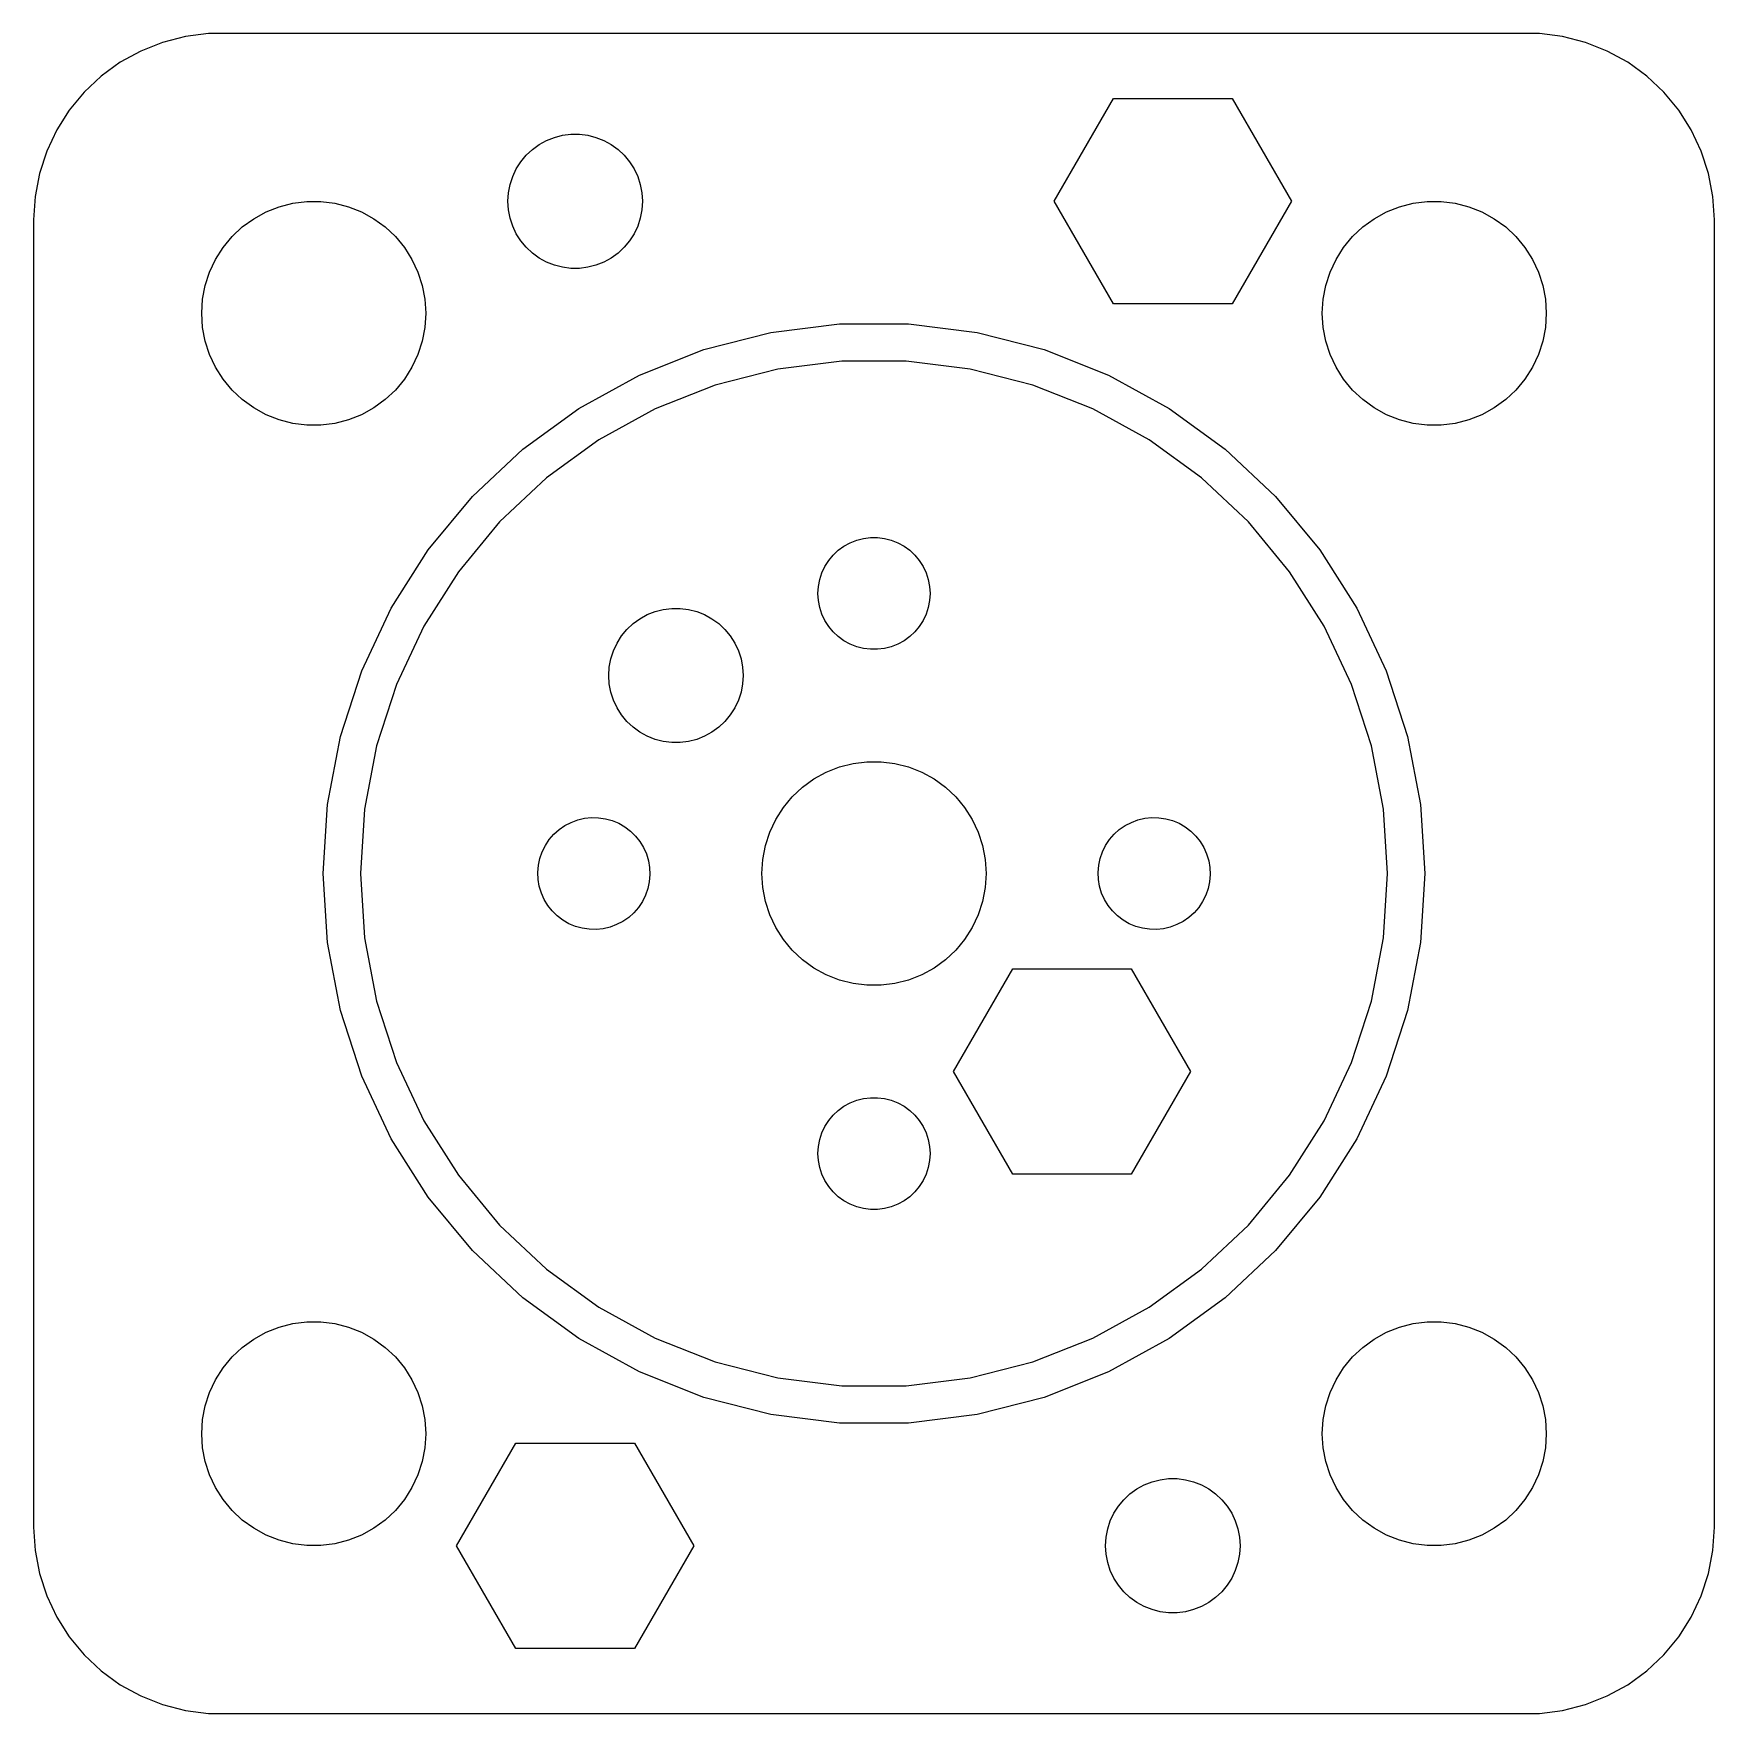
# Model space of a CAD drawing. Header units: metres. Extents: x -22 to 82, y 86 to 184.
# Drawn here: x 37.5 to 82.5, y 139.51 to 184.49 of the extents above; entities that cross this region are included whole.
import ezdxf

# ---------------------------------------------------------------- set-up
doc = ezdxf.new("R2010")
doc.units = ezdxf.units.M

msp = doc.modelspace()

# ---------------------------------------------------------------- linework, layer by layer
for p, q in [((40.9549, 184.255), (40.3711, 184.024)), ((41.5631, 184.411), (40.9549, 184.255)), ((42.186, 184.49), (41.5631, 184.411)), ((77.8139, 184.49), (42.186, 184.49)), ((78.4369, 184.411), (77.8139, 184.49)), ((79.0451, 184.255), (78.4369, 184.411)), ((79.6289, 184.024), (79.0451, 184.255)), ((39.8209, 183.722), (39.3129, 183.353)), ((40.3711, 184.024), (39.8209, 183.722)), ((80.1791, 183.722), (79.6289, 184.024)), ((80.6871, 183.353), (80.1791, 183.722)), ((39.3129, 183.353), (38.8551, 182.923)), ((81.1448, 182.923), (80.6871, 183.353)), ((38.8551, 182.923), (38.4549, 182.439)), ((64.8265, 180), (66.4133, 182.748)), ((66.4133, 182.748), (69.5867, 182.748)), ((69.5867, 182.748), (71.1735, 180)), ((81.5451, 182.439), (81.1448, 182.923)), ((38.4549, 182.439), (38.1185, 181.909)), ((81.8815, 181.909), (81.5451, 182.439)), ((38.1185, 181.909), (37.8511, 181.341)), ((82.1489, 181.341), (81.8815, 181.909)), ((50.6879, 181.232), (50.8526, 181.387)), ((50.8526, 181.387), (51.0355, 181.52)), ((51.0355, 181.52), (51.2336, 181.629)), ((51.2336, 181.629), (51.4438, 181.712)), ((51.4438, 181.712), (51.6627, 181.768)), ((51.6627, 181.768), (51.887, 181.796)), ((51.887, 181.796), (52.113, 181.796)), ((52.113, 181.796), (52.3373, 181.768)), ((52.3373, 181.768), (52.5562, 181.712)), ((52.5562, 181.712), (52.7664, 181.629)), ((52.7664, 181.629), (52.9645, 181.52)), ((52.9645, 181.52), (53.1474, 181.387)), ((53.1474, 181.387), (53.3121, 181.232)), ((37.8511, 181.341), (37.6571, 180.743)), ((50.4226, 180.867), (50.5438, 181.058)), ((50.5438, 181.058), (50.6879, 181.232)), ((53.3121, 181.232), (53.4562, 181.058)), ((53.4562, 181.058), (53.5773, 180.867)), ((82.3429, 180.743), (82.1489, 181.341)), ((37.6571, 180.743), (37.5394, 180.127)), ((50.2565, 180.448), (50.3264, 180.663)), ((50.3264, 180.663), (50.4226, 180.867)), ((53.5773, 180.867), (53.6736, 180.663)), ((53.6736, 180.663), (53.7434, 180.448)), ((82.4606, 180.127), (82.3429, 180.743)), ((37.5394, 180.127), (37.5, 179.5)), ((50.2, 180), (50.2142, 180.226)), ((50.2142, 179.774), (50.2, 180)), ((50.2142, 180.226), (50.2565, 180.448)), ((53.7434, 180.448), (53.7858, 180.226)), ((53.7858, 180.226), (53.8, 180)), ((53.8, 180), (53.7858, 179.774)), ((66.4133, 177.252), (64.8265, 180)), ((71.1735, 180), (69.5867, 177.252)), ((82.5, 179.5), (82.4606, 180.127)), ((43.3925, 179.533), (43.7227, 179.714)), ((43.7227, 179.714), (44.0729, 179.853)), ((44.0729, 179.853), (44.4379, 179.947)), ((44.4379, 179.947), (44.8116, 179.994)), ((44.8116, 179.994), (45.1884, 179.994)), ((45.1884, 179.994), (45.5621, 179.947)), ((45.5621, 179.947), (45.927, 179.853)), ((45.927, 179.853), (46.2773, 179.714)), ((46.2773, 179.714), (46.6075, 179.533)), ((50.2565, 179.552), (50.2142, 179.774)), ((50.3264, 179.337), (50.2565, 179.552)), ((53.7434, 179.552), (53.6736, 179.337)), ((53.7858, 179.774), (53.7434, 179.552)), ((73.3925, 179.533), (73.7227, 179.714)), ((73.7227, 179.714), (74.073, 179.853)), ((74.073, 179.853), (74.4379, 179.947)), ((74.4379, 179.947), (74.8116, 179.994)), ((74.8116, 179.994), (75.1884, 179.994)), ((75.1884, 179.994), (75.5621, 179.947)), ((75.5621, 179.947), (75.927, 179.853)), ((75.927, 179.853), (76.2773, 179.714)), ((76.2773, 179.714), (76.6075, 179.533)), ((37.5, 179.5), (37.5, 144.5)), ((42.8131, 179.054), (43.0877, 179.312)), ((43.0877, 179.312), (43.3925, 179.533)), ((46.6075, 179.533), (46.9123, 179.312)), ((46.9123, 179.312), (47.1869, 179.054)), ((50.4226, 179.133), (50.3264, 179.337)), ((50.5438, 178.942), (50.4226, 179.133)), ((53.5773, 179.133), (53.4562, 178.942)), ((53.6736, 179.337), (53.5773, 179.133)), ((72.8131, 179.054), (73.0877, 179.312)), ((73.0877, 179.312), (73.3925, 179.533)), ((76.6075, 179.533), (76.9123, 179.312)), ((76.9123, 179.312), (77.1869, 179.054)), ((82.5, 144.5), (82.5, 179.5)), ((42.3711, 178.445), (42.5729, 178.763)), ((42.5729, 178.763), (42.8131, 179.054)), ((47.1869, 179.054), (47.427, 178.763)), ((47.427, 178.763), (47.6289, 178.445)), ((50.6879, 178.768), (50.5438, 178.942)), ((50.8526, 178.613), (50.6879, 178.768)), ((53.3121, 178.768), (53.1474, 178.613)), ((53.4562, 178.942), (53.3121, 178.768)), ((72.3711, 178.445), (72.573, 178.763)), ((72.573, 178.763), (72.8131, 179.054)), ((77.1869, 179.054), (77.427, 178.763)), ((77.427, 178.763), (77.6289, 178.445)), ((42.2107, 178.104), (42.3711, 178.445)), ((47.6289, 178.445), (47.7893, 178.104)), ((51.0355, 178.48), (50.8526, 178.613)), ((51.2336, 178.371), (51.0355, 178.48)), ((51.4438, 178.288), (51.2336, 178.371)), ((51.6627, 178.232), (51.4438, 178.288)), ((51.887, 178.204), (51.6627, 178.232)), ((52.113, 178.204), (51.887, 178.204)), ((52.3373, 178.232), (52.113, 178.204)), ((52.5562, 178.288), (52.3373, 178.232)), ((52.7664, 178.371), (52.5562, 178.288)), ((52.9645, 178.48), (52.7664, 178.371)), ((53.1474, 178.613), (52.9645, 178.48)), ((72.2107, 178.104), (72.3711, 178.445)), ((77.6289, 178.445), (77.7893, 178.104)), ((42.0942, 177.746), (42.2107, 178.104)), ((47.7893, 178.104), (47.9057, 177.746)), ((72.0943, 177.746), (72.2107, 178.104)), ((77.7893, 178.104), (77.9057, 177.746)), ((42, 177), (42.0237, 177.376)), ((42.0237, 177.376), (42.0942, 177.746)), ((47.9057, 177.746), (47.9763, 177.376)), ((47.9763, 177.376), (48, 177)), ((72, 177), (72.0237, 177.376)), ((72.0237, 177.376), (72.0943, 177.746)), ((77.9057, 177.746), (77.9763, 177.376)), ((77.9763, 177.376), (78, 177)), ((42.0237, 176.624), (42, 177)), ((48, 177), (47.9763, 176.624)), ((69.5867, 177.252), (66.4133, 177.252)), ((72.0237, 176.624), (72, 177)), ((78, 177), (77.9763, 176.624)), ((42.0942, 176.254), (42.0237, 176.624)), ((47.9763, 176.624), (47.9057, 176.254)), ((55.442, 176.028), (57.2361, 176.489)), ((57.2361, 176.489), (59.0738, 176.721)), ((59.0738, 176.721), (60.9261, 176.721)), ((60.9261, 176.721), (62.7639, 176.489)), ((62.7639, 176.489), (64.558, 176.028)), ((72.0943, 176.254), (72.0237, 176.624)), ((77.9763, 176.624), (77.9057, 176.254)), ((42.2107, 175.896), (42.0942, 176.254)), ((47.9057, 176.254), (47.7893, 175.896)), ((53.7198, 175.346), (55.442, 176.028)), ((64.558, 176.028), (66.2802, 175.346)), ((72.2107, 175.896), (72.0943, 176.254)), ((77.9057, 176.254), (77.7893, 175.896)), ((42.3711, 175.555), (42.2107, 175.896)), ((42.5729, 175.237), (42.3711, 175.555)), ((47.6289, 175.555), (47.427, 175.237)), ((47.7893, 175.896), (47.6289, 175.555)), ((57.4235, 175.506), (55.751, 175.077)), ((59.1366, 175.723), (57.4235, 175.506)), ((60.8634, 175.723), (59.1366, 175.723)), ((62.5765, 175.506), (60.8634, 175.723)), ((64.249, 175.077), (62.5765, 175.506)), ((72.3711, 175.555), (72.2107, 175.896)), ((72.573, 175.237), (72.3711, 175.555)), ((77.6289, 175.555), (77.427, 175.237)), ((77.7893, 175.896), (77.6289, 175.555)), ((42.8131, 174.946), (42.5729, 175.237)), ((47.427, 175.237), (47.1869, 174.946)), ((52.0966, 174.454), (53.7198, 175.346)), ((55.751, 175.077), (54.1455, 174.441)), ((65.8545, 174.441), (64.249, 175.077)), ((66.2802, 175.346), (67.9034, 174.454)), ((72.8131, 174.946), (72.573, 175.237)), ((77.427, 175.237), (77.1869, 174.946)), ((43.0877, 174.688), (42.8131, 174.946)), ((43.3925, 174.467), (43.0877, 174.688)), ((46.9123, 174.688), (46.6075, 174.467)), ((47.1869, 174.946), (46.9123, 174.688)), ((73.0877, 174.688), (72.8131, 174.946)), ((73.3925, 174.467), (73.0877, 174.688)), ((76.9123, 174.688), (76.6075, 174.467)), ((77.1869, 174.946), (76.9123, 174.688)), ((43.7227, 174.286), (43.3925, 174.467)), ((44.0729, 174.147), (43.7227, 174.286)), ((46.2773, 174.286), (45.927, 174.147)), ((46.6075, 174.467), (46.2773, 174.286)), ((50.598, 173.365), (52.0966, 174.454)), ((54.1455, 174.441), (52.6324, 173.609)), ((67.3676, 173.609), (65.8545, 174.441)), ((67.9034, 174.454), (69.402, 173.365)), ((73.7227, 174.286), (73.3925, 174.467)), ((74.073, 174.147), (73.7227, 174.286)), ((76.2773, 174.286), (75.927, 174.147)), ((76.6075, 174.467), (76.2773, 174.286)), ((44.4379, 174.053), (44.0729, 174.147)), ((44.8116, 174.006), (44.4379, 174.053)), ((45.1884, 174.006), (44.8116, 174.006)), ((45.5621, 174.053), (45.1884, 174.006)), ((45.927, 174.147), (45.5621, 174.053)), ((74.4379, 174.053), (74.073, 174.147)), ((74.8116, 174.006), (74.4379, 174.053)), ((75.1884, 174.006), (74.8116, 174.006)), ((75.5621, 174.053), (75.1884, 174.006)), ((75.927, 174.147), (75.5621, 174.053)), ((49.2477, 172.097), (50.598, 173.365)), ((52.6324, 173.609), (51.2354, 172.595)), ((68.7646, 172.595), (67.3676, 173.609)), ((69.402, 173.365), (70.7523, 172.097)), ((51.2354, 172.595), (49.9767, 171.413)), ((70.0233, 171.413), (68.7646, 172.595)), ((48.067, 170.67), (49.2477, 172.097)), ((70.7523, 172.097), (71.933, 170.67)), ((49.9767, 171.413), (48.876, 170.082)), ((71.124, 170.082), (70.0233, 171.413)), ((47.0745, 169.106), (48.067, 170.67)), ((58.9065, 170.527), (59.0439, 170.656)), ((59.0439, 170.656), (59.1963, 170.766)), ((59.1963, 170.766), (59.3613, 170.857)), ((59.3613, 170.857), (59.5365, 170.927)), ((59.5365, 170.927), (59.7189, 170.973)), ((59.7189, 170.973), (59.9058, 170.997)), ((59.9058, 170.997), (60.0942, 170.997)), ((60.0942, 170.997), (60.2811, 170.973)), ((60.2811, 170.973), (60.4635, 170.927)), ((60.4635, 170.927), (60.6387, 170.857)), ((60.6387, 170.857), (60.8037, 170.766)), ((60.8037, 170.766), (60.9561, 170.656)), ((60.9561, 170.656), (61.0934, 170.527)), ((71.933, 170.67), (72.9255, 169.106)), ((58.6053, 170.052), (58.6855, 170.223)), ((58.6855, 170.223), (58.7865, 170.382)), ((58.7865, 170.382), (58.9065, 170.527)), ((61.0934, 170.527), (61.2135, 170.382)), ((61.2135, 170.382), (61.3145, 170.223)), ((61.3145, 170.223), (61.3947, 170.052)), ((48.876, 170.082), (47.9508, 168.624)), ((58.5, 169.5), (58.5118, 169.688)), ((58.5118, 169.688), (58.5471, 169.873)), ((58.5471, 169.873), (58.6053, 170.052)), ((61.3947, 170.052), (61.4529, 169.873)), ((61.4529, 169.873), (61.4882, 169.688)), ((61.4882, 169.688), (61.5, 169.5)), ((72.0492, 168.624), (71.124, 170.082)), ((58.5118, 169.312), (58.5, 169.5)), ((58.5471, 169.127), (58.5118, 169.312)), ((61.4882, 169.312), (61.4529, 169.127)), ((61.5, 169.5), (61.4882, 169.312)), ((46.2858, 167.43), (47.0745, 169.106)), ((53.5496, 168.69), (53.7325, 168.823)), ((53.7325, 168.823), (53.9306, 168.932)), ((53.9306, 168.932), (54.1408, 169.015)), ((54.1408, 169.015), (54.3597, 169.071)), ((54.3597, 169.071), (54.584, 169.099)), ((54.584, 169.099), (54.81, 169.099)), ((54.81, 169.099), (55.0343, 169.071)), ((55.0343, 169.071), (55.2532, 169.015)), ((55.2532, 169.015), (55.4634, 168.932)), ((55.4634, 168.932), (55.6615, 168.823)), ((55.6615, 168.823), (55.8444, 168.69)), ((58.6053, 168.948), (58.5471, 169.127)), ((58.6855, 168.777), (58.6053, 168.948)), ((58.7865, 168.618), (58.6855, 168.777)), ((61.3145, 168.777), (61.2135, 168.618)), ((61.3947, 168.948), (61.3145, 168.777)), ((61.4529, 169.127), (61.3947, 168.948)), ((72.9255, 169.106), (73.7142, 167.43)), ((47.9508, 168.624), (47.2156, 167.062)), ((53.1196, 168.17), (53.2408, 168.361)), ((53.2408, 168.361), (53.3849, 168.535)), ((53.3849, 168.535), (53.5496, 168.69)), ((55.8444, 168.69), (56.0091, 168.535)), ((56.0091, 168.535), (56.1532, 168.361)), ((56.1532, 168.361), (56.2744, 168.17)), ((58.9065, 168.473), (58.7865, 168.618)), ((59.0439, 168.344), (58.9065, 168.473)), ((59.1963, 168.234), (59.0439, 168.344)), ((60.9561, 168.344), (60.8037, 168.234)), ((61.0934, 168.473), (60.9561, 168.344)), ((61.2135, 168.618), (61.0934, 168.473)), ((72.7844, 167.062), (72.0492, 168.624)), ((52.9536, 167.751), (53.0234, 167.966)), ((53.0234, 167.966), (53.1196, 168.17)), ((56.2744, 168.17), (56.3706, 167.966)), ((56.3706, 167.966), (56.4404, 167.751)), ((59.3613, 168.143), (59.1963, 168.234)), ((59.5365, 168.073), (59.3613, 168.143)), ((59.7189, 168.027), (59.5365, 168.073)), ((59.9058, 168.003), (59.7189, 168.027)), ((60.0942, 168.003), (59.9058, 168.003)), ((60.2811, 168.027), (60.0942, 168.003)), ((60.4635, 168.073), (60.2811, 168.027)), ((60.6387, 168.143), (60.4635, 168.073)), ((60.8037, 168.234), (60.6387, 168.143)), ((45.7134, 165.668), (46.2858, 167.43)), ((52.897, 167.303), (52.9112, 167.529)), ((52.9112, 167.529), (52.9536, 167.751)), ((56.4404, 167.751), (56.4828, 167.529)), ((56.4828, 167.529), (56.497, 167.303)), ((73.7142, 167.43), (74.2866, 165.668)), ((47.2156, 167.062), (46.682, 165.419)), ((52.9112, 167.077), (52.897, 167.303)), ((52.9536, 166.855), (52.9112, 167.077)), ((56.4828, 167.077), (56.4404, 166.855)), ((56.497, 167.303), (56.4828, 167.077)), ((73.318, 165.419), (72.7844, 167.062)), ((53.0234, 166.64), (52.9536, 166.855)), ((53.1196, 166.436), (53.0234, 166.64)), ((56.3706, 166.64), (56.2744, 166.436)), ((56.4404, 166.855), (56.3706, 166.64)), ((53.2408, 166.245), (53.1196, 166.436)), ((53.3849, 166.071), (53.2408, 166.245)), ((53.5496, 165.916), (53.3849, 166.071)), ((56.0091, 166.071), (55.8444, 165.916)), ((56.1532, 166.245), (56.0091, 166.071)), ((56.2744, 166.436), (56.1532, 166.245)), ((45.3663, 163.849), (45.7134, 165.668)), ((53.7325, 165.783), (53.5496, 165.916)), ((53.9306, 165.674), (53.7325, 165.783)), ((54.1408, 165.591), (53.9306, 165.674)), ((55.4634, 165.674), (55.2532, 165.591)), ((55.6615, 165.783), (55.4634, 165.674)), ((55.8444, 165.916), (55.6615, 165.783)), ((74.2866, 165.668), (74.6337, 163.849)), ((46.682, 165.419), (46.3584, 163.723)), ((54.3597, 165.535), (54.1408, 165.591)), ((54.584, 165.507), (54.3597, 165.535)), ((54.81, 165.507), (54.584, 165.507)), ((55.0343, 165.535), (54.81, 165.507)), ((55.2532, 165.591), (55.0343, 165.535)), ((73.6416, 163.723), (73.318, 165.419)), ((58.3925, 164.533), (58.7227, 164.714)), ((58.7227, 164.714), (59.0729, 164.853)), ((59.0729, 164.853), (59.4379, 164.947)), ((59.4379, 164.947), (59.8116, 164.994)), ((59.8116, 164.994), (60.1884, 164.994)), ((60.1884, 164.994), (60.5621, 164.947)), ((60.5621, 164.947), (60.927, 164.853)), ((60.927, 164.853), (61.2773, 164.714)), ((61.2773, 164.714), (61.6075, 164.533)), ((57.8131, 164.054), (58.0877, 164.312)), ((58.0877, 164.312), (58.3925, 164.533)), ((61.6075, 164.533), (61.9123, 164.312)), ((61.9123, 164.312), (62.1869, 164.054)), ((45.25, 162), (45.3663, 163.849)), ((57.5729, 163.763), (57.8131, 164.054)), ((62.1869, 164.054), (62.427, 163.763)), ((74.6337, 163.849), (74.75, 162)), ((46.3584, 163.723), (46.25, 162)), ((51.723, 163.283), (51.8899, 163.37)), ((51.8899, 163.37), (52.0665, 163.436)), ((52.0665, 163.436), (52.2498, 163.479)), ((52.2498, 163.479), (52.4372, 163.499)), ((52.4372, 163.499), (52.6255, 163.495)), ((52.6255, 163.495), (52.8119, 163.467)), ((52.8119, 163.467), (52.9933, 163.417)), ((52.9933, 163.417), (53.1669, 163.344)), ((57.2107, 163.104), (57.3711, 163.445)), ((57.3711, 163.445), (57.5729, 163.763)), ((62.427, 163.763), (62.6289, 163.445)), ((62.6289, 163.445), (62.7893, 163.104)), ((66.723, 163.283), (66.8899, 163.37)), ((66.8899, 163.37), (67.0665, 163.436)), ((67.0665, 163.436), (67.2498, 163.479)), ((67.2498, 163.479), (67.4372, 163.499)), ((67.4372, 163.499), (67.6255, 163.495)), ((67.6255, 163.495), (67.8119, 163.467)), ((67.8119, 163.467), (67.9933, 163.417)), ((67.9933, 163.417), (68.1669, 163.344)), ((73.75, 162), (73.6416, 163.723)), ((51.201, 162.75), (51.3052, 162.907)), ((51.3052, 162.907), (51.4283, 163.049)), ((51.4283, 163.049), (51.5683, 163.176)), ((51.5683, 163.176), (51.723, 163.283)), ((53.1669, 163.344), (53.3301, 163.249)), ((53.3301, 163.249), (53.4801, 163.135)), ((53.4801, 163.135), (53.6147, 163.004)), ((53.6147, 163.004), (53.7317, 162.856)), ((57.0942, 162.746), (57.2107, 163.104)), ((62.7893, 163.104), (62.9057, 162.746)), ((66.201, 162.75), (66.3052, 162.907)), ((66.3052, 162.907), (66.4283, 163.049)), ((66.4283, 163.049), (66.5683, 163.176)), ((66.5683, 163.176), (66.723, 163.283)), ((68.1669, 163.344), (68.3301, 163.249)), ((68.3301, 163.249), (68.4801, 163.135)), ((68.4801, 163.135), (68.6147, 163.004)), ((68.6147, 163.004), (68.7317, 162.856)), ((51.0553, 162.403), (51.1172, 162.581)), ((51.1172, 162.581), (51.201, 162.75)), ((53.7317, 162.856), (53.8293, 162.695)), ((53.8293, 162.695), (53.9059, 162.523)), ((53.9059, 162.523), (53.9604, 162.343)), ((57.0237, 162.376), (57.0942, 162.746)), ((62.9057, 162.746), (62.9763, 162.376)), ((66.0553, 162.403), (66.1172, 162.581)), ((66.1172, 162.581), (66.201, 162.75)), ((68.7317, 162.856), (68.8293, 162.695)), ((68.8293, 162.695), (68.9059, 162.523)), ((68.9059, 162.523), (68.9604, 162.343)), ((45.3663, 160.151), (45.25, 162)), ((46.25, 162), (46.3584, 160.277)), ((51.0003, 162.031), (51.0161, 162.219)), ((51.0082, 161.843), (51.0003, 162.031)), ((51.0161, 162.219), (51.0553, 162.403)), ((53.9604, 162.343), (53.9918, 162.157)), ((53.9918, 162.157), (53.9997, 161.969)), ((57, 162), (57.0237, 162.376)), ((57.0237, 161.624), (57, 162)), ((62.9763, 162.376), (63, 162)), ((63, 162), (62.9763, 161.624)), ((66.0003, 162.031), (66.0161, 162.219)), ((66.0082, 161.843), (66.0003, 162.031)), ((66.0161, 162.219), (66.0553, 162.403)), ((68.9604, 162.343), (68.9918, 162.157)), ((68.9918, 162.157), (68.9997, 161.969)), ((73.6416, 160.277), (73.75, 162)), ((74.75, 162), (74.6337, 160.151)), ((51.0396, 161.657), (51.0082, 161.843)), ((51.0941, 161.477), (51.0396, 161.657)), ((53.9447, 161.597), (53.8828, 161.419)), ((53.9839, 161.781), (53.9447, 161.597)), ((53.9997, 161.969), (53.9839, 161.781)), ((57.0942, 161.254), (57.0237, 161.624)), ((62.9763, 161.624), (62.9057, 161.254)), ((66.0396, 161.657), (66.0082, 161.843)), ((66.0941, 161.477), (66.0396, 161.657)), ((68.9447, 161.597), (68.8828, 161.419)), ((68.9839, 161.781), (68.9447, 161.597)), ((68.9997, 161.969), (68.9839, 161.781)), ((51.1707, 161.305), (51.0941, 161.477)), ((51.2683, 161.144), (51.1707, 161.305)), ((51.3853, 160.996), (51.2683, 161.144)), ((53.799, 161.25), (53.6948, 161.093)), ((53.8828, 161.419), (53.799, 161.25)), ((57.2107, 160.896), (57.0942, 161.254)), ((62.9057, 161.254), (62.7893, 160.896)), ((66.1707, 161.305), (66.0941, 161.477)), ((66.2683, 161.144), (66.1707, 161.305)), ((66.3853, 160.996), (66.2683, 161.144)), ((68.799, 161.25), (68.6948, 161.093)), ((68.8828, 161.419), (68.799, 161.25)), ((51.5199, 160.865), (51.3853, 160.996)), ((51.6699, 160.751), (51.5199, 160.865)), ((51.833, 160.656), (51.6699, 160.751)), ((52.0067, 160.583), (51.833, 160.656)), ((53.277, 160.717), (53.1101, 160.63)), ((53.4317, 160.824), (53.277, 160.717)), ((53.5717, 160.951), (53.4317, 160.824)), ((53.6948, 161.093), (53.5717, 160.951)), ((57.3711, 160.555), (57.2107, 160.896)), ((62.7893, 160.896), (62.6289, 160.555)), ((66.5199, 160.865), (66.3853, 160.996)), ((66.6699, 160.751), (66.5199, 160.865)), ((66.833, 160.656), (66.6699, 160.751)), ((67.0067, 160.583), (66.833, 160.656)), ((68.277, 160.717), (68.1101, 160.63)), ((68.4317, 160.824), (68.277, 160.717)), ((68.5717, 160.951), (68.4317, 160.824)), ((68.6948, 161.093), (68.5717, 160.951)), ((46.3584, 160.277), (46.682, 158.581)), ((52.1881, 160.533), (52.0067, 160.583)), ((52.3745, 160.505), (52.1881, 160.533)), ((52.5628, 160.501), (52.3745, 160.505)), ((52.7502, 160.521), (52.5628, 160.501)), ((52.9335, 160.564), (52.7502, 160.521)), ((53.1101, 160.63), (52.9335, 160.564)), ((57.5729, 160.237), (57.3711, 160.555)), ((57.8131, 159.946), (57.5729, 160.237)), ((62.427, 160.237), (62.1869, 159.946)), ((62.6289, 160.555), (62.427, 160.237)), ((67.1881, 160.533), (67.0067, 160.583)), ((67.3745, 160.505), (67.1881, 160.533)), ((67.5628, 160.501), (67.3745, 160.505)), ((67.7502, 160.521), (67.5628, 160.501)), ((67.9335, 160.564), (67.7502, 160.521)), ((68.1101, 160.63), (67.9335, 160.564)), ((73.318, 158.581), (73.6416, 160.277)), ((45.7134, 158.332), (45.3663, 160.151)), ((58.0877, 159.688), (57.8131, 159.946)), ((62.1869, 159.946), (61.9123, 159.688)), ((74.6337, 160.151), (74.2866, 158.332)), ((58.3925, 159.467), (58.0877, 159.688)), ((58.7227, 159.286), (58.3925, 159.467)), ((61.6075, 159.467), (61.2773, 159.286)), ((61.9123, 159.688), (61.6075, 159.467)), ((62.1295, 156.697), (63.7162, 159.445)), ((63.7162, 159.445), (66.8897, 159.445)), ((66.8897, 159.445), (68.4765, 156.697)), ((59.0729, 159.147), (58.7227, 159.286)), ((59.4379, 159.053), (59.0729, 159.147)), ((59.8116, 159.006), (59.4379, 159.053)), ((60.1884, 159.006), (59.8116, 159.006)), ((60.5621, 159.053), (60.1884, 159.006)), ((60.927, 159.147), (60.5621, 159.053)), ((61.2773, 159.286), (60.927, 159.147)), ((46.682, 158.581), (47.2156, 156.938)), ((72.7844, 156.938), (73.318, 158.581)), ((46.2858, 156.57), (45.7134, 158.332)), ((74.2866, 158.332), (73.7142, 156.57)), ((47.2156, 156.938), (47.9508, 155.376)), ((63.7162, 153.949), (62.1295, 156.697)), ((68.4765, 156.697), (66.8897, 153.949)), ((72.0492, 155.376), (72.7844, 156.938)), ((47.0745, 154.894), (46.2858, 156.57)), ((73.7142, 156.57), (72.9255, 154.894)), ((59.0439, 155.656), (59.1963, 155.766)), ((59.1963, 155.766), (59.3613, 155.857)), ((59.3613, 155.857), (59.5365, 155.927)), ((59.5365, 155.927), (59.7189, 155.973)), ((59.7189, 155.973), (59.9058, 155.997)), ((59.9058, 155.997), (60.0942, 155.997)), ((60.0942, 155.997), (60.2811, 155.973)), ((60.2811, 155.973), (60.4635, 155.927)), ((60.4635, 155.927), (60.6387, 155.857)), ((60.6387, 155.857), (60.8037, 155.766)), ((60.8037, 155.766), (60.9561, 155.656)), ((47.9508, 155.376), (48.876, 153.918)), ((58.6855, 155.223), (58.7865, 155.382)), ((58.7865, 155.382), (58.9065, 155.527)), ((58.9065, 155.527), (59.0439, 155.656)), ((60.9561, 155.656), (61.0934, 155.527)), ((61.0934, 155.527), (61.2135, 155.382)), ((61.2135, 155.382), (61.3145, 155.223)), ((71.124, 153.918), (72.0492, 155.376)), ((48.067, 153.33), (47.0745, 154.894)), ((58.5118, 154.688), (58.5471, 154.873)), ((58.5471, 154.873), (58.6053, 155.052)), ((58.6053, 155.052), (58.6855, 155.223)), ((61.3145, 155.223), (61.3947, 155.052)), ((61.3947, 155.052), (61.4529, 154.873)), ((61.4529, 154.873), (61.4882, 154.688)), ((72.9255, 154.894), (71.933, 153.33)), ((58.5, 154.5), (58.5118, 154.688)), ((58.5118, 154.312), (58.5, 154.5)), ((61.4882, 154.688), (61.5, 154.5)), ((61.5, 154.5), (61.4882, 154.312)), ((48.876, 153.918), (49.9767, 152.587)), ((58.5471, 154.127), (58.5118, 154.312)), ((58.6053, 153.948), (58.5471, 154.127)), ((58.6855, 153.777), (58.6053, 153.948)), ((61.3947, 153.948), (61.3145, 153.777)), ((61.4529, 154.127), (61.3947, 153.948)), ((61.4882, 154.312), (61.4529, 154.127)), ((66.8897, 153.949), (63.7162, 153.949)), ((70.0233, 152.587), (71.124, 153.918)), ((58.7865, 153.618), (58.6855, 153.777)), ((58.9065, 153.473), (58.7865, 153.618)), ((59.0439, 153.344), (58.9065, 153.473)), ((61.0934, 153.473), (60.9561, 153.344)), ((61.2135, 153.618), (61.0934, 153.473)), ((61.3145, 153.777), (61.2135, 153.618)), ((49.2477, 151.903), (48.067, 153.33)), ((59.1963, 153.234), (59.0439, 153.344)), ((59.3613, 153.143), (59.1963, 153.234)), ((59.5365, 153.073), (59.3613, 153.143)), ((59.7189, 153.027), (59.5365, 153.073)), ((59.9058, 153.003), (59.7189, 153.027)), ((60.0942, 153.003), (59.9058, 153.003)), ((60.2811, 153.027), (60.0942, 153.003)), ((60.4635, 153.073), (60.2811, 153.027)), ((60.6387, 153.143), (60.4635, 153.073)), ((60.8037, 153.234), (60.6387, 153.143)), ((60.9561, 153.344), (60.8037, 153.234)), ((71.933, 153.33), (70.7523, 151.903)), ((49.9767, 152.587), (51.2354, 151.405)), ((68.7646, 151.405), (70.0233, 152.587)), ((50.598, 150.635), (49.2477, 151.903)), ((70.7523, 151.903), (69.402, 150.635)), ((51.2354, 151.405), (52.6324, 150.391)), ((67.3676, 150.391), (68.7646, 151.405)), ((52.0966, 149.546), (50.598, 150.635)), ((52.6324, 150.391), (54.1455, 149.559)), ((65.8545, 149.559), (67.3676, 150.391)), ((69.402, 150.635), (67.9034, 149.546)), ((43.7227, 149.714), (44.0729, 149.853)), ((44.0729, 149.853), (44.4379, 149.947)), ((44.4379, 149.947), (44.8116, 149.994)), ((44.8116, 149.994), (45.1884, 149.994)), ((45.1884, 149.994), (45.5621, 149.947)), ((45.5621, 149.947), (45.927, 149.853)), ((45.927, 149.853), (46.2773, 149.714)), ((73.7227, 149.714), (74.073, 149.853)), ((74.073, 149.853), (74.4379, 149.947)), ((74.4379, 149.947), (74.8116, 149.994)), ((74.8116, 149.994), (75.1884, 149.994)), ((75.1884, 149.994), (75.5621, 149.947)), ((75.5621, 149.947), (75.927, 149.853)), ((75.927, 149.853), (76.2773, 149.714)), ((43.0877, 149.312), (43.3925, 149.533)), ((43.3925, 149.533), (43.7227, 149.714)), ((46.2773, 149.714), (46.6075, 149.533)), ((46.6075, 149.533), (46.9123, 149.312)), ((53.7198, 148.654), (52.0966, 149.546)), ((54.1455, 149.559), (55.751, 148.923)), ((64.249, 148.923), (65.8545, 149.559)), ((67.9034, 149.546), (66.2802, 148.654)), ((73.0877, 149.312), (73.3925, 149.533)), ((73.3925, 149.533), (73.7227, 149.714)), ((76.2773, 149.714), (76.6075, 149.533)), ((76.6075, 149.533), (76.9123, 149.312)), ((42.5729, 148.763), (42.8131, 149.054)), ((42.8131, 149.054), (43.0877, 149.312)), ((46.9123, 149.312), (47.1869, 149.054)), ((47.1869, 149.054), (47.427, 148.763)), ((72.573, 148.763), (72.8131, 149.054)), ((72.8131, 149.054), (73.0877, 149.312)), ((76.9123, 149.312), (77.1869, 149.054)), ((77.1869, 149.054), (77.427, 148.763)), ((42.3711, 148.445), (42.5729, 148.763)), ((47.427, 148.763), (47.6289, 148.445)), ((55.442, 147.972), (53.7198, 148.654)), ((55.751, 148.923), (57.4235, 148.494)), ((62.5765, 148.494), (64.249, 148.923)), ((66.2802, 148.654), (64.558, 147.972)), ((72.3711, 148.445), (72.573, 148.763)), ((77.427, 148.763), (77.6289, 148.445)), ((42.0942, 147.746), (42.2107, 148.104)), ((42.2107, 148.104), (42.3711, 148.445)), ((47.6289, 148.445), (47.7893, 148.104)), ((47.7893, 148.104), (47.9057, 147.746)), ((57.4235, 148.494), (59.1366, 148.277)), ((59.1366, 148.277), (60.8634, 148.277)), ((60.8634, 148.277), (62.5765, 148.494)), ((72.0943, 147.746), (72.2107, 148.104)), ((72.2107, 148.104), (72.3711, 148.445)), ((77.6289, 148.445), (77.7893, 148.104)), ((77.7893, 148.104), (77.9057, 147.746)), ((42.0237, 147.376), (42.0942, 147.746)), ((47.9057, 147.746), (47.9763, 147.376)), ((57.2361, 147.511), (55.442, 147.972)), ((64.558, 147.972), (62.7639, 147.511)), ((72.0237, 147.376), (72.0943, 147.746)), ((77.9057, 147.746), (77.9763, 147.376)), ((42, 147), (42.0237, 147.376)), ((47.9763, 147.376), (48, 147)), ((59.0738, 147.279), (57.2361, 147.511)), ((60.9261, 147.279), (59.0738, 147.279)), ((62.7639, 147.511), (60.9261, 147.279)), ((72, 147), (72.0237, 147.376)), ((77.9763, 147.376), (78, 147)), ((42.0237, 146.624), (42, 147)), ((48, 147), (47.9763, 146.624)), ((48.8265, 144), (50.4133, 146.748)), ((50.4133, 146.748), (53.5867, 146.748)), ((53.5867, 146.748), (55.1735, 144)), ((72.0237, 146.624), (72, 147)), ((78, 147), (77.9763, 146.624)), ((42.0942, 146.254), (42.0237, 146.624)), ((42.2107, 145.896), (42.0942, 146.254)), ((47.9057, 146.254), (47.7893, 145.896)), ((47.9763, 146.624), (47.9057, 146.254)), ((72.0943, 146.254), (72.0237, 146.624)), ((72.2107, 145.896), (72.0943, 146.254)), ((77.9057, 146.254), (77.7893, 145.896)), ((77.9763, 146.624), (77.9057, 146.254)), ((42.3711, 145.555), (42.2107, 145.896)), ((47.7893, 145.896), (47.6289, 145.555)), ((72.3711, 145.555), (72.2107, 145.896)), ((77.7893, 145.896), (77.6289, 145.555)), ((42.5729, 145.237), (42.3711, 145.555)), ((47.6289, 145.555), (47.427, 145.237)), ((66.6879, 145.232), (66.8526, 145.387)), ((66.8526, 145.387), (67.0355, 145.52)), ((67.0355, 145.52), (67.2336, 145.629)), ((67.2336, 145.629), (67.4438, 145.712)), ((67.4438, 145.712), (67.6627, 145.768)), ((67.6627, 145.768), (67.887, 145.796)), ((67.887, 145.796), (68.113, 145.796)), ((68.113, 145.796), (68.3373, 145.768)), ((68.3373, 145.768), (68.5562, 145.712)), ((68.5562, 145.712), (68.7664, 145.629)), ((68.7664, 145.629), (68.9645, 145.52)), ((68.9645, 145.52), (69.1474, 145.387)), ((69.1474, 145.387), (69.3121, 145.232)), ((72.573, 145.237), (72.3711, 145.555)), ((77.6289, 145.555), (77.427, 145.237)), ((42.8131, 144.946), (42.5729, 145.237)), ((43.0877, 144.688), (42.8131, 144.946)), ((47.1869, 144.946), (46.9123, 144.688)), ((47.427, 145.237), (47.1869, 144.946)), ((66.4226, 144.867), (66.5438, 145.058)), ((66.5438, 145.058), (66.6879, 145.232)), ((69.3121, 145.232), (69.4562, 145.058)), ((69.4562, 145.058), (69.5773, 144.867)), ((72.8131, 144.946), (72.573, 145.237)), ((73.0877, 144.688), (72.8131, 144.946)), ((77.1869, 144.946), (76.9123, 144.688)), ((77.427, 145.237), (77.1869, 144.946)), ((37.5, 144.5), (37.5394, 143.873)), ((43.3925, 144.467), (43.0877, 144.688)), ((43.7227, 144.286), (43.3925, 144.467)), ((46.6075, 144.467), (46.2773, 144.286)), ((46.9123, 144.688), (46.6075, 144.467)), ((66.2565, 144.448), (66.3264, 144.663)), ((66.3264, 144.663), (66.4226, 144.867)), ((69.5773, 144.867), (69.6736, 144.663)), ((69.6736, 144.663), (69.7434, 144.448)), ((73.3925, 144.467), (73.0877, 144.688)), ((73.7227, 144.286), (73.3925, 144.467)), ((76.6075, 144.467), (76.2773, 144.286)), ((76.9123, 144.688), (76.6075, 144.467)), ((82.4606, 143.873), (82.5, 144.5)), ((44.0729, 144.147), (43.7227, 144.286)), ((44.4379, 144.053), (44.0729, 144.147)), ((44.8116, 144.006), (44.4379, 144.053)), ((45.1884, 144.006), (44.8116, 144.006)), ((45.5621, 144.053), (45.1884, 144.006)), ((45.927, 144.147), (45.5621, 144.053)), ((46.2773, 144.286), (45.927, 144.147)), ((50.4133, 141.252), (48.8265, 144)), ((55.1735, 144), (53.5867, 141.252)), ((66.2, 144), (66.2142, 144.226)), ((66.2142, 143.774), (66.2, 144)), ((66.2142, 144.226), (66.2565, 144.448)), ((69.7434, 144.448), (69.7858, 144.226)), ((69.7858, 144.226), (69.8, 144)), ((69.8, 144), (69.7858, 143.774)), ((74.073, 144.147), (73.7227, 144.286)), ((74.4379, 144.053), (74.073, 144.147)), ((74.8116, 144.006), (74.4379, 144.053)), ((75.1884, 144.006), (74.8116, 144.006)), ((75.5621, 144.053), (75.1884, 144.006)), ((75.927, 144.147), (75.5621, 144.053)), ((76.2773, 144.286), (75.927, 144.147)), ((37.5394, 143.873), (37.6571, 143.257)), ((66.2565, 143.552), (66.2142, 143.774)), ((66.3264, 143.337), (66.2565, 143.552)), ((69.7434, 143.552), (69.6736, 143.337)), ((69.7858, 143.774), (69.7434, 143.552)), ((82.3429, 143.257), (82.4606, 143.873)), ((37.6571, 143.257), (37.8511, 142.659)), ((66.4226, 143.133), (66.3264, 143.337)), ((66.5438, 142.942), (66.4226, 143.133)), ((69.5773, 143.133), (69.4562, 142.942)), ((69.6736, 143.337), (69.5773, 143.133)), ((82.1489, 142.659), (82.3429, 143.257)), ((37.8511, 142.659), (38.1185, 142.091)), ((66.6879, 142.768), (66.5438, 142.942)), ((66.8526, 142.613), (66.6879, 142.768)), ((69.3121, 142.768), (69.1474, 142.613)), ((69.4562, 142.942), (69.3121, 142.768)), ((81.8815, 142.091), (82.1489, 142.659)), ((67.0355, 142.48), (66.8526, 142.613)), ((67.2336, 142.371), (67.0355, 142.48)), ((67.4438, 142.288), (67.2336, 142.371)), ((67.6627, 142.232), (67.4438, 142.288)), ((67.887, 142.204), (67.6627, 142.232)), ((68.113, 142.204), (67.887, 142.204)), ((68.3373, 142.232), (68.113, 142.204)), ((68.5562, 142.288), (68.3373, 142.232)), ((68.7664, 142.371), (68.5562, 142.288)), ((68.9645, 142.48), (68.7664, 142.371)), ((69.1474, 142.613), (68.9645, 142.48)), ((38.1185, 142.091), (38.4549, 141.561)), ((81.5451, 141.561), (81.8815, 142.091)), ((38.4549, 141.561), (38.8551, 141.077)), ((81.1448, 141.077), (81.5451, 141.561)), ((38.8551, 141.077), (39.3129, 140.647)), ((53.5867, 141.252), (50.4133, 141.252)), ((80.6871, 140.647), (81.1448, 141.077)), ((39.3129, 140.647), (39.8209, 140.278)), ((80.1791, 140.278), (80.6871, 140.647)), ((39.8209, 140.278), (40.3711, 139.976)), ((40.3711, 139.976), (40.9549, 139.745)), ((79.0451, 139.745), (79.6289, 139.976)), ((79.6289, 139.976), (80.1791, 140.278)), ((40.9549, 139.745), (41.5631, 139.589)), ((41.5631, 139.589), (42.186, 139.51)), ((42.186, 139.51), (77.8139, 139.51)), ((77.8139, 139.51), (78.4369, 139.589)), ((78.4369, 139.589), (79.0451, 139.745))]:
    msp.add_line(p, q)

doc.saveas('drawing.dxf')
